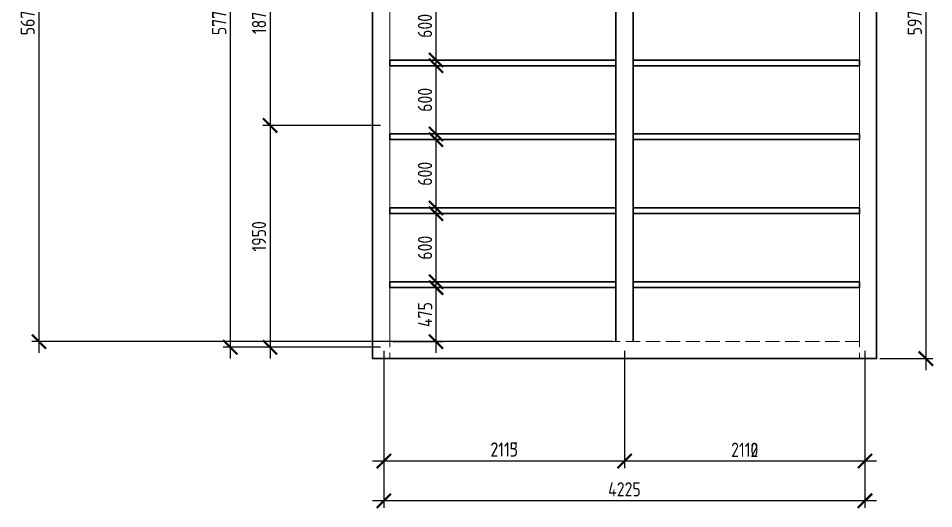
# Model space of a CAD drawing. Header units: millimetres. Extents: x 743280 to 1140305, y -337608 to -106611.
# Drawn here: x 970324 to 978363, y -287059 to -282748 of the extents above; entities that cross this region are included whole.
import ezdxf

# ---------------------------------------------------------------- set-up
doc = ezdxf.new("R2010")
doc.units = ezdxf.units.MM
doc.header["$PDMODE"] = 35
doc.linetypes.add('GOST2.303 4', pattern=[7, 5, -2, 0])
doc.layers.get('Defpoints').update_dxf_attribs({"color": 9})
for name, color, linetype, lineweight in [('НЕВИДИМЫЕ', 6, 'GOST2.303 4', 13), ('ОСНОВНЫЕ', 7, 'Continuous', 30), ('РАЗМЕРЫ', 42, 'Continuous', 13), ('СПДС_РАЗМЕРЫ', 42, 'Continuous', 13), ('ТОНКИЕ', 250, 'Continuous', 13)]:
    doc.layers.add(name, color=color, linetype=linetype, lineweight=lineweight)
doc.styles.add('GOST 2.304', font='CS_Gost2304.shx')
doc.dimstyles.new('СПДС', dxfattribs={"dimtxt": 2.5, "dimasz": 2.5, "dimexe": 1.25, "dimexo": 0.625, "dimtad": 1, "dimdec": 0, "dimtxsty": 'GOST 2.304', "dimblk": 'ARCHTICK', "dimblk1": 'ARCHTICK', "dimblk2": 'ARCHTICK', "dimcen": 2.5, "dimdle": 2, "dimadec": 0, "dimazin": 2, "dimtfac": 0.75, "dimtdec": 4, "dimtmove": 1, "dimatfit": 3, "dimfxl": 1, "dimtolj": 1, "dimarcsym": 1})

# ---------------------------------------------------------------- blocks, each defined once
blk = doc.blocks.new('_ArchTick')
at = {"color": 0, "linetype": 'ByBlock', "const_width": 0.15}
blk.add_lwpolyline([(-0.5, -0.5), (0.5, 0.5)], dxfattribs=at)
blk = doc.blocks.new('*D309')
at = {"layer": 'Defpoints', "color": 0, "transparency": 16777216}
for p in [(973534.9, -279865.2), (972184.9, -285640.2), (973534.9, -285640.2)]:
    blk.add_point(p, dxfattribs=at)
at = {"layer": 'РАЗМЕРЫ', "color": 0, "lineweight": -2, "transparency": 16777216}
for p, q in [((972184.9, -279765.2), (972184.9, -285740.2)), ((973503.7, -279865.2), (972122.4, -279865.2)), ((973503.7, -285640.2), (972122.4, -285640.2))]:
    blk.add_line(p, q, dxfattribs=at)
at = {"layer": 'РАЗМЕРЫ', "color": 0, "lineweight": -2, "transparency": 16777216, "xscale": 125, "yscale": 125, "zscale": 125}
for p, rotation in [((972184.9, -279865.2), 90), ((972184.9, -285640.2), 270)]:
    blk.add_blockref('_ArchTick', p, dxfattribs=dict(at, rotation=rotation))
at = {"layer": 'РАЗМЕРЫ', "color": 0, "transparency": 16777216, "insert": (972088.6, -282752.7), "char_height": 125, "attachment_point": 5, "rotation": 90, "style": 'GOST 2.304'}
blk.add_mtext('\\A1;5775', dxfattribs=at)
blk = doc.blocks.new('*D310')
at = {"layer": 'Defpoints', "color": 0, "transparency": 16777216}
for p in [(973534.9, -283690.2), (972534.9, -285640.2), (973534.9, -285640.2)]:
    blk.add_point(p, dxfattribs=at)
at = {"layer": 'РАЗМЕРЫ', "color": 0, "lineweight": -2, "transparency": 16777216}
for p, q in [((972534.9, -283590.2), (972534.9, -285740.2)), ((973503.7, -283690.2), (972472.4, -283690.2)), ((973503.7, -285640.2), (972472.4, -285640.2))]:
    blk.add_line(p, q, dxfattribs=at)
at = {"layer": 'РАЗМЕРЫ', "color": 0, "lineweight": -2, "transparency": 16777216, "xscale": 125, "yscale": 125, "zscale": 125}
for p, rotation in [((972534.9, -283690.2), 90), ((972534.9, -285640.2), 270)]:
    blk.add_blockref('_ArchTick', p, dxfattribs=dict(at, rotation=rotation))
at = {"layer": 'РАЗМЕРЫ', "color": 0, "transparency": 16777216, "insert": (972437.6, -284665.2), "char_height": 125, "attachment_point": 5, "rotation": 90, "style": 'GOST 2.304'}
blk.add_mtext('\\A1;1950', dxfattribs=at)
blk = doc.blocks.new('*D311')
at = {"layer": 'Defpoints', "color": 0, "transparency": 16777216}
for p in [(973534.9, -281815.2), (972534.9, -283690.2), (973534.9, -283690.2)]:
    blk.add_point(p, dxfattribs=at)
at = {"layer": 'РАЗМЕРЫ', "color": 0, "lineweight": -2, "transparency": 16777216}
for p, q in [((972534.9, -281715.2), (972534.9, -283790.2)), ((973503.7, -281815.2), (972472.4, -281815.2)), ((973503.7, -283690.2), (972472.4, -283690.2))]:
    blk.add_line(p, q, dxfattribs=at)
at = {"layer": 'РАЗМЕРЫ', "color": 0, "lineweight": -2, "transparency": 16777216, "xscale": 125, "yscale": 125, "zscale": 125}
for p, rotation in [((972534.9, -281815.2), 90), ((972534.9, -283690.2), 270)]:
    blk.add_blockref('_ArchTick', p, dxfattribs=dict(at, rotation=rotation))
at = {"layer": 'РАЗМЕРЫ', "color": 0, "transparency": 16777216, "insert": (972438.6, -282752.7), "char_height": 125, "attachment_point": 5, "rotation": 90, "style": 'GOST 2.304'}
blk.add_mtext('\\A1;1875', dxfattribs=at)
blk = doc.blocks.new('*D313')
at = {"layer": 'Defpoints', "color": 0, "transparency": 16777216}
for p in [(973534.9, -285640.2), (977759.9, -285640.2), (973534.9, -286990.2)]:
    blk.add_point(p, dxfattribs=at)
at = {"layer": 'РАЗМЕРЫ', "color": 0, "lineweight": -2, "transparency": 16777216}
for p, q in [((973534.9, -285671.4), (973534.9, -287052.7)), ((977759.9, -285671.4), (977759.9, -287052.7)), ((977859.9, -286990.2), (973434.9, -286990.2))]:
    blk.add_line(p, q, dxfattribs=at)
at = {"layer": 'РАЗМЕРЫ', "color": 0, "lineweight": -2, "transparency": 16777216, "xscale": 125, "yscale": 125, "zscale": 125, "rotation": 180}
blk.add_blockref('_ArchTick', (973534.9, -286990.2), dxfattribs=at)
at = {"layer": 'РАЗМЕРЫ', "color": 0, "lineweight": -2, "transparency": 16777216, "xscale": 125, "yscale": 125, "zscale": 125}
blk.add_blockref('_ArchTick', (977759.9, -286990.2), dxfattribs=at)
at = {"layer": 'РАЗМЕРЫ', "color": 0, "transparency": 16777216, "insert": (975647.4, -286889), "char_height": 125, "attachment_point": 5, "style": 'GOST 2.304'}
blk.add_mtext('\\A1;4225', dxfattribs=at)
blk = doc.blocks.new('*D314')
at = {"layer": 'Defpoints', "color": 0, "transparency": 16777216}
for p in [(973534.9, -285640.2), (975647.9, -285640.2), (973534.9, -286640.2)]:
    blk.add_point(p, dxfattribs=at)
at = {"layer": 'РАЗМЕРЫ', "color": 0, "lineweight": -2, "transparency": 16777216}
for p, q in [((973534.9, -285671.4), (973534.9, -286702.7)), ((975647.9, -285671.4), (975647.9, -286702.7)), ((975747.9, -286640.2), (973434.9, -286640.2))]:
    blk.add_line(p, q, dxfattribs=at)
at = {"layer": 'РАЗМЕРЫ', "color": 0, "lineweight": -2, "transparency": 16777216, "xscale": 125, "yscale": 125, "zscale": 125, "rotation": 180}
blk.add_blockref('_ArchTick', (973534.9, -286640.2), dxfattribs=at)
at = {"layer": 'РАЗМЕРЫ', "color": 0, "lineweight": -2, "transparency": 16777216, "xscale": 125, "yscale": 125, "zscale": 125}
blk.add_blockref('_ArchTick', (975647.9, -286640.2), dxfattribs=at)
at = {"layer": 'РАЗМЕРЫ', "color": 0, "transparency": 16777216, "insert": (974591.4, -286539), "char_height": 125, "attachment_point": 5, "style": 'GOST 2.304'}
blk.add_mtext('\\A1;2115', dxfattribs=at)
blk = doc.blocks.new('*D315')
at = {"layer": 'Defpoints', "color": 0, "transparency": 16777216}
for p in [(975647.9, -285640.2), (977759.9, -285640.2), (975647.9, -286640.2)]:
    blk.add_point(p, dxfattribs=at)
at = {"layer": 'РАЗМЕРЫ', "color": 0, "lineweight": -2, "transparency": 16777216}
for p, q in [((975647.9, -285671.4), (975647.9, -286702.7)), ((977759.9, -285671.4), (977759.9, -286702.7)), ((977859.9, -286640.2), (975547.9, -286640.2))]:
    blk.add_line(p, q, dxfattribs=at)
at = {"layer": 'РАЗМЕРЫ', "color": 0, "lineweight": -2, "transparency": 16777216, "xscale": 125, "yscale": 125, "zscale": 125, "rotation": 180}
blk.add_blockref('_ArchTick', (975647.9, -286640.2), dxfattribs=at)
at = {"layer": 'РАЗМЕРЫ', "color": 0, "lineweight": -2, "transparency": 16777216, "xscale": 125, "yscale": 125, "zscale": 125}
blk.add_blockref('_ArchTick', (977759.9, -286640.2), dxfattribs=at)
at = {"layer": 'РАЗМЕРЫ', "color": 0, "transparency": 16777216, "insert": (976703.9, -286541.6), "char_height": 125, "attachment_point": 5, "style": 'GOST 2.304'}
blk.add_mtext('\\A1;2110', dxfattribs=at)
blk = doc.blocks.new('*D316')
at = {"layer": 'Defpoints', "color": 0, "transparency": 16777216}
for p in [(973534.9, -279865.2), (972184.9, -285640.2), (973534.9, -285640.2)]:
    blk.add_point(p, dxfattribs=at)
at = {"layer": 'РАЗМЕРЫ', "color": 0, "lineweight": -2, "transparency": 16777216}
for p, q in [((972184.9, -279765.2), (972184.9, -285740.2)), ((973503.7, -279865.2), (972122.4, -279865.2)), ((973503.7, -285640.2), (972122.4, -285640.2))]:
    blk.add_line(p, q, dxfattribs=at)
at = {"layer": 'РАЗМЕРЫ', "color": 0, "lineweight": -2, "transparency": 16777216, "xscale": 125, "yscale": 125, "zscale": 125}
for p, rotation in [((972184.9, -279865.2), 90), ((972184.9, -285640.2), 270)]:
    blk.add_blockref('_ArchTick', p, dxfattribs=dict(at, rotation=rotation))
at = {"layer": 'РАЗМЕРЫ', "color": 0, "transparency": 16777216, "insert": (972088.6, -282752.7), "char_height": 125, "attachment_point": 5, "rotation": 90, "style": 'GOST 2.304'}
blk.add_mtext('\\A1;5775', dxfattribs=at)
blk = doc.blocks.new('*D317')
at = {"layer": 'Defpoints', "color": 0, "transparency": 16777216}
for p in [(973534.9, -283690.2), (972534.9, -285640.2), (973534.9, -285640.2)]:
    blk.add_point(p, dxfattribs=at)
at = {"layer": 'РАЗМЕРЫ', "color": 0, "lineweight": -2, "transparency": 16777216}
for p, q in [((972534.9, -283590.2), (972534.9, -285740.2)), ((973503.7, -283690.2), (972472.4, -283690.2)), ((973503.7, -285640.2), (972472.4, -285640.2))]:
    blk.add_line(p, q, dxfattribs=at)
at = {"layer": 'РАЗМЕРЫ', "color": 0, "lineweight": -2, "transparency": 16777216, "xscale": 125, "yscale": 125, "zscale": 125}
for p, rotation in [((972534.9, -283690.2), 90), ((972534.9, -285640.2), 270)]:
    blk.add_blockref('_ArchTick', p, dxfattribs=dict(at, rotation=rotation))
at = {"layer": 'РАЗМЕРЫ', "color": 0, "transparency": 16777216, "insert": (972437.6, -284665.2), "char_height": 125, "attachment_point": 5, "rotation": 90, "style": 'GOST 2.304'}
blk.add_mtext('\\A1;1950', dxfattribs=at)
blk = doc.blocks.new('*D318')
at = {"layer": 'Defpoints', "color": 0, "transparency": 16777216}
for p in [(973534.9, -281815.2), (972534.9, -283690.2), (973534.9, -283690.2)]:
    blk.add_point(p, dxfattribs=at)
at = {"layer": 'РАЗМЕРЫ', "color": 0, "lineweight": -2, "transparency": 16777216}
for p, q in [((972534.9, -281715.2), (972534.9, -283790.2)), ((973503.7, -281815.2), (972472.4, -281815.2)), ((973503.7, -283690.2), (972472.4, -283690.2))]:
    blk.add_line(p, q, dxfattribs=at)
at = {"layer": 'РАЗМЕРЫ', "color": 0, "lineweight": -2, "transparency": 16777216, "xscale": 125, "yscale": 125, "zscale": 125}
for p, rotation in [((972534.9, -281815.2), 90), ((972534.9, -283690.2), 270)]:
    blk.add_blockref('_ArchTick', p, dxfattribs=dict(at, rotation=rotation))
at = {"layer": 'РАЗМЕРЫ', "color": 0, "transparency": 16777216, "insert": (972438.6, -282752.7), "char_height": 125, "attachment_point": 5, "rotation": 90, "style": 'GOST 2.304'}
blk.add_mtext('\\A1;1875', dxfattribs=at)
blk = doc.blocks.new('*D320')
at = {"layer": 'Defpoints', "color": 0, "transparency": 16777216}
for p in [(973534.9, -285640.2), (977759.9, -285640.2), (973534.9, -286990.2)]:
    blk.add_point(p, dxfattribs=at)
at = {"layer": 'РАЗМЕРЫ', "color": 0, "lineweight": -2, "transparency": 16777216}
for p, q in [((973534.9, -285671.4), (973534.9, -287052.7)), ((977759.9, -285671.4), (977759.9, -287052.7)), ((977859.9, -286990.2), (973434.9, -286990.2))]:
    blk.add_line(p, q, dxfattribs=at)
at = {"layer": 'РАЗМЕРЫ', "color": 0, "lineweight": -2, "transparency": 16777216, "xscale": 125, "yscale": 125, "zscale": 125, "rotation": 180}
blk.add_blockref('_ArchTick', (973534.9, -286990.2), dxfattribs=at)
at = {"layer": 'РАЗМЕРЫ', "color": 0, "lineweight": -2, "transparency": 16777216, "xscale": 125, "yscale": 125, "zscale": 125}
blk.add_blockref('_ArchTick', (977759.9, -286990.2), dxfattribs=at)
at = {"layer": 'РАЗМЕРЫ', "color": 0, "transparency": 16777216, "insert": (975647.4, -286889), "char_height": 125, "attachment_point": 5, "style": 'GOST 2.304'}
blk.add_mtext('\\A1;4225', dxfattribs=at)
blk = doc.blocks.new('*D321')
at = {"layer": 'Defpoints', "color": 0, "transparency": 16777216}
for p in [(973534.9, -285640.2), (975647.9, -285640.2), (973534.9, -286640.2)]:
    blk.add_point(p, dxfattribs=at)
at = {"layer": 'РАЗМЕРЫ', "color": 0, "lineweight": -2, "transparency": 16777216}
for p, q in [((973534.9, -285671.4), (973534.9, -286702.7)), ((975647.9, -285671.4), (975647.9, -286702.7)), ((975747.9, -286640.2), (973434.9, -286640.2))]:
    blk.add_line(p, q, dxfattribs=at)
at = {"layer": 'РАЗМЕРЫ', "color": 0, "lineweight": -2, "transparency": 16777216, "xscale": 125, "yscale": 125, "zscale": 125, "rotation": 180}
blk.add_blockref('_ArchTick', (973534.9, -286640.2), dxfattribs=at)
at = {"layer": 'РАЗМЕРЫ', "color": 0, "lineweight": -2, "transparency": 16777216, "xscale": 125, "yscale": 125, "zscale": 125}
blk.add_blockref('_ArchTick', (975647.9, -286640.2), dxfattribs=at)
at = {"layer": 'РАЗМЕРЫ', "color": 0, "transparency": 16777216, "insert": (974591.4, -286539), "char_height": 125, "attachment_point": 5, "style": 'GOST 2.304'}
blk.add_mtext('\\A1;2113', dxfattribs=at)
blk = doc.blocks.new('*D322')
at = {"layer": 'Defpoints', "color": 0, "transparency": 16777216}
for p in [(975647.9, -285640.2), (977759.9, -285640.2), (975647.9, -286640.2)]:
    blk.add_point(p, dxfattribs=at)
at = {"layer": 'РАЗМЕРЫ', "color": 0, "lineweight": -2, "transparency": 16777216}
for p, q in [((975647.9, -285671.4), (975647.9, -286702.7)), ((977759.9, -285671.4), (977759.9, -286702.7)), ((977859.9, -286640.2), (975547.9, -286640.2))]:
    blk.add_line(p, q, dxfattribs=at)
at = {"layer": 'РАЗМЕРЫ', "color": 0, "lineweight": -2, "transparency": 16777216, "xscale": 125, "yscale": 125, "zscale": 125, "rotation": 180}
blk.add_blockref('_ArchTick', (975647.9, -286640.2), dxfattribs=at)
at = {"layer": 'РАЗМЕРЫ', "color": 0, "lineweight": -2, "transparency": 16777216, "xscale": 125, "yscale": 125, "zscale": 125}
blk.add_blockref('_ArchTick', (977759.9, -286640.2), dxfattribs=at)
at = {"layer": 'РАЗМЕРЫ', "color": 0, "transparency": 16777216, "insert": (976703.9, -286541.6), "char_height": 125, "attachment_point": 5, "style": 'GOST 2.304'}
blk.add_mtext('\\A1;2112', dxfattribs=at)
blk = doc.blocks.new('*D286')
at = {"layer": 'Defpoints', "color": 0, "transparency": 16777216}
for p in [(973534.9, -279865.2), (972184.9, -285640.2), (973534.9, -285640.2)]:
    blk.add_point(p, dxfattribs=at)
at = {"layer": 'РАЗМЕРЫ', "color": 0, "lineweight": -2, "transparency": 16777216}
for p, q in [((972184.9, -279765.2), (972184.9, -285740.2)), ((973503.7, -279865.2), (972122.4, -279865.2)), ((973503.7, -285640.2), (972122.4, -285640.2))]:
    blk.add_line(p, q, dxfattribs=at)
at = {"layer": 'РАЗМЕРЫ', "color": 0, "lineweight": -2, "transparency": 16777216, "xscale": 125, "yscale": 125, "zscale": 125}
for p, rotation in [((972184.9, -279865.2), 90), ((972184.9, -285640.2), 270)]:
    blk.add_blockref('_ArchTick', p, dxfattribs=dict(at, rotation=rotation))
at = {"layer": 'РАЗМЕРЫ', "color": 0, "transparency": 16777216, "insert": (972088.6, -282752.7), "char_height": 125, "attachment_point": 5, "rotation": 90, "style": 'GOST 2.304'}
blk.add_mtext('\\A1;5775', dxfattribs=at)
blk = doc.blocks.new('*D287')
at = {"layer": 'Defpoints', "color": 0, "transparency": 16777216}
for p in [(973534.9, -283690.2), (972534.9, -285640.2), (973534.9, -285640.2)]:
    blk.add_point(p, dxfattribs=at)
at = {"layer": 'РАЗМЕРЫ', "color": 0, "lineweight": -2, "transparency": 16777216}
for p, q in [((972534.9, -283590.2), (972534.9, -285740.2)), ((973503.7, -283690.2), (972472.4, -283690.2)), ((973503.7, -285640.2), (972472.4, -285640.2))]:
    blk.add_line(p, q, dxfattribs=at)
at = {"layer": 'РАЗМЕРЫ', "color": 0, "lineweight": -2, "transparency": 16777216, "xscale": 125, "yscale": 125, "zscale": 125}
for p, rotation in [((972534.9, -283690.2), 90), ((972534.9, -285640.2), 270)]:
    blk.add_blockref('_ArchTick', p, dxfattribs=dict(at, rotation=rotation))
at = {"layer": 'РАЗМЕРЫ', "color": 0, "transparency": 16777216, "insert": (972437.6, -284665.2), "char_height": 125, "attachment_point": 5, "rotation": 90, "style": 'GOST 2.304'}
blk.add_mtext('\\A1;1950', dxfattribs=at)
blk = doc.blocks.new('*D288')
at = {"layer": 'Defpoints', "color": 0, "transparency": 16777216}
for p in [(973534.9, -281815.2), (972534.9, -283690.2), (973534.9, -283690.2)]:
    blk.add_point(p, dxfattribs=at)
at = {"layer": 'РАЗМЕРЫ', "color": 0, "lineweight": -2, "transparency": 16777216}
for p, q in [((972534.9, -281715.2), (972534.9, -283790.2)), ((973503.7, -281815.2), (972472.4, -281815.2)), ((973503.7, -283690.2), (972472.4, -283690.2))]:
    blk.add_line(p, q, dxfattribs=at)
at = {"layer": 'РАЗМЕРЫ', "color": 0, "lineweight": -2, "transparency": 16777216, "xscale": 125, "yscale": 125, "zscale": 125}
for p, rotation in [((972534.9, -281815.2), 90), ((972534.9, -283690.2), 270)]:
    blk.add_blockref('_ArchTick', p, dxfattribs=dict(at, rotation=rotation))
at = {"layer": 'РАЗМЕРЫ', "color": 0, "transparency": 16777216, "insert": (972438.6, -282752.7), "char_height": 125, "attachment_point": 5, "rotation": 90, "style": 'GOST 2.304'}
blk.add_mtext('\\A1;1875', dxfattribs=at)
blk = doc.blocks.new('*D290')
at = {"layer": 'Defpoints', "color": 0, "transparency": 16777216}
for p in [(973534.9, -285640.2), (977759.9, -285640.2), (973534.9, -286990.2)]:
    blk.add_point(p, dxfattribs=at)
at = {"layer": 'РАЗМЕРЫ', "color": 0, "lineweight": -2, "transparency": 16777216}
for p, q in [((973534.9, -285671.4), (973534.9, -287052.7)), ((977759.9, -285671.4), (977759.9, -287052.7)), ((977859.9, -286990.2), (973434.9, -286990.2))]:
    blk.add_line(p, q, dxfattribs=at)
at = {"layer": 'РАЗМЕРЫ', "color": 0, "lineweight": -2, "transparency": 16777216, "xscale": 125, "yscale": 125, "zscale": 125, "rotation": 180}
blk.add_blockref('_ArchTick', (973534.9, -286990.2), dxfattribs=at)
at = {"layer": 'РАЗМЕРЫ', "color": 0, "lineweight": -2, "transparency": 16777216, "xscale": 125, "yscale": 125, "zscale": 125}
blk.add_blockref('_ArchTick', (977759.9, -286990.2), dxfattribs=at)
at = {"layer": 'РАЗМЕРЫ', "color": 0, "transparency": 16777216, "insert": (975647.4, -286889), "char_height": 125, "attachment_point": 5, "style": 'GOST 2.304'}
blk.add_mtext('\\A1;4225', dxfattribs=at)
blk = doc.blocks.new('*D291')
at = {"layer": 'Defpoints', "color": 0, "transparency": 16777216}
for p in [(973534.9, -285640.2), (975647.9, -285640.2), (973534.9, -286640.2)]:
    blk.add_point(p, dxfattribs=at)
at = {"layer": 'РАЗМЕРЫ', "color": 0, "lineweight": -2, "transparency": 16777216}
for p, q in [((973534.9, -285671.4), (973534.9, -286702.7)), ((975647.9, -285671.4), (975647.9, -286702.7)), ((975747.9, -286640.2), (973434.9, -286640.2))]:
    blk.add_line(p, q, dxfattribs=at)
at = {"layer": 'РАЗМЕРЫ', "color": 0, "lineweight": -2, "transparency": 16777216, "xscale": 125, "yscale": 125, "zscale": 125, "rotation": 180}
blk.add_blockref('_ArchTick', (973534.9, -286640.2), dxfattribs=at)
at = {"layer": 'РАЗМЕРЫ', "color": 0, "lineweight": -2, "transparency": 16777216, "xscale": 125, "yscale": 125, "zscale": 125}
blk.add_blockref('_ArchTick', (975647.9, -286640.2), dxfattribs=at)
at = {"layer": 'РАЗМЕРЫ', "color": 0, "transparency": 16777216, "insert": (974591.4, -286539), "char_height": 125, "attachment_point": 5, "style": 'GOST 2.304'}
blk.add_mtext('\\A1;2113', dxfattribs=at)
blk = doc.blocks.new('*D292')
at = {"layer": 'Defpoints', "color": 0, "transparency": 16777216}
for p in [(975647.9, -285640.2), (977759.9, -285640.2), (975647.9, -286640.2)]:
    blk.add_point(p, dxfattribs=at)
at = {"layer": 'РАЗМЕРЫ', "color": 0, "lineweight": -2, "transparency": 16777216}
for p, q in [((975647.9, -285671.4), (975647.9, -286702.7)), ((977759.9, -285671.4), (977759.9, -286702.7)), ((977859.9, -286640.2), (975547.9, -286640.2))]:
    blk.add_line(p, q, dxfattribs=at)
at = {"layer": 'РАЗМЕРЫ', "color": 0, "lineweight": -2, "transparency": 16777216, "xscale": 125, "yscale": 125, "zscale": 125, "rotation": 180}
blk.add_blockref('_ArchTick', (975647.9, -286640.2), dxfattribs=at)
at = {"layer": 'РАЗМЕРЫ', "color": 0, "lineweight": -2, "transparency": 16777216, "xscale": 125, "yscale": 125, "zscale": 125}
blk.add_blockref('_ArchTick', (977759.9, -286640.2), dxfattribs=at)
at = {"layer": 'РАЗМЕРЫ', "color": 0, "transparency": 16777216, "insert": (976703.9, -286541.6), "char_height": 125, "attachment_point": 5, "style": 'GOST 2.304'}
blk.add_mtext('\\A1;2112', dxfattribs=at)
blk = doc.blocks.new('*D397')
at = {"layer": 'Defpoints', "color": 0, "transparency": 16777216}
for p in [(973534.9, -279865.2), (972184.9, -285640.2), (973534.9, -285640.2)]:
    blk.add_point(p, dxfattribs=at)
at = {"layer": 'РАЗМЕРЫ', "color": 0, "lineweight": -2, "transparency": 16777216}
for p, q in [((972184.9, -279765.2), (972184.9, -285740.2)), ((973503.7, -279865.2), (972122.4, -279865.2)), ((973503.7, -285640.2), (972122.4, -285640.2))]:
    blk.add_line(p, q, dxfattribs=at)
at = {"layer": 'РАЗМЕРЫ', "color": 0, "lineweight": -2, "transparency": 16777216, "xscale": 125, "yscale": 125, "zscale": 125}
for p, rotation in [((972184.9, -279865.2), 90), ((972184.9, -285640.2), 270)]:
    blk.add_blockref('_ArchTick', p, dxfattribs=dict(at, rotation=rotation))
at = {"layer": 'РАЗМЕРЫ', "color": 0, "transparency": 16777216, "insert": (972088.6, -282752.7), "char_height": 125, "attachment_point": 5, "rotation": 90, "style": 'GOST 2.304'}
blk.add_mtext('\\A1;5775', dxfattribs=at)
blk = doc.blocks.new('*D398')
at = {"layer": 'Defpoints', "color": 0, "transparency": 16777216}
for p in [(973534.9, -283690.2), (972534.9, -285640.2), (973534.9, -285640.2)]:
    blk.add_point(p, dxfattribs=at)
at = {"layer": 'РАЗМЕРЫ', "color": 0, "lineweight": -2, "transparency": 16777216}
for p, q in [((972534.9, -283590.2), (972534.9, -285740.2)), ((973503.7, -283690.2), (972472.4, -283690.2)), ((973503.7, -285640.2), (972472.4, -285640.2))]:
    blk.add_line(p, q, dxfattribs=at)
at = {"layer": 'РАЗМЕРЫ', "color": 0, "lineweight": -2, "transparency": 16777216, "xscale": 125, "yscale": 125, "zscale": 125}
for p, rotation in [((972534.9, -283690.2), 90), ((972534.9, -285640.2), 270)]:
    blk.add_blockref('_ArchTick', p, dxfattribs=dict(at, rotation=rotation))
at = {"layer": 'РАЗМЕРЫ', "color": 0, "transparency": 16777216, "insert": (972437.6, -284665.2), "char_height": 125, "attachment_point": 5, "rotation": 90, "style": 'GOST 2.304'}
blk.add_mtext('\\A1;1950', dxfattribs=at)
blk = doc.blocks.new('*D399')
at = {"layer": 'Defpoints', "color": 0, "transparency": 16777216}
for p in [(973534.9, -281815.2), (972534.9, -283690.2), (973534.9, -283690.2)]:
    blk.add_point(p, dxfattribs=at)
at = {"layer": 'РАЗМЕРЫ', "color": 0, "lineweight": -2, "transparency": 16777216}
for p, q in [((972534.9, -281715.2), (972534.9, -283790.2)), ((973503.7, -281815.2), (972472.4, -281815.2)), ((973503.7, -283690.2), (972472.4, -283690.2))]:
    blk.add_line(p, q, dxfattribs=at)
at = {"layer": 'РАЗМЕРЫ', "color": 0, "lineweight": -2, "transparency": 16777216, "xscale": 125, "yscale": 125, "zscale": 125}
for p, rotation in [((972534.9, -281815.2), 90), ((972534.9, -283690.2), 270)]:
    blk.add_blockref('_ArchTick', p, dxfattribs=dict(at, rotation=rotation))
at = {"layer": 'РАЗМЕРЫ', "color": 0, "transparency": 16777216, "insert": (972438.6, -282752.7), "char_height": 125, "attachment_point": 5, "rotation": 90, "style": 'GOST 2.304'}
blk.add_mtext('\\A1;1875', dxfattribs=at)
blk = doc.blocks.new('*D401')
at = {"layer": 'Defpoints', "color": 0, "transparency": 16777216}
for p in [(973534.9, -285640.2), (977759.9, -285640.2), (973534.9, -286990.2)]:
    blk.add_point(p, dxfattribs=at)
at = {"layer": 'РАЗМЕРЫ', "color": 0, "lineweight": -2, "transparency": 16777216}
for p, q in [((973534.9, -285671.4), (973534.9, -287052.7)), ((977759.9, -285671.4), (977759.9, -287052.7)), ((977859.9, -286990.2), (973434.9, -286990.2))]:
    blk.add_line(p, q, dxfattribs=at)
at = {"layer": 'РАЗМЕРЫ', "color": 0, "lineweight": -2, "transparency": 16777216, "xscale": 125, "yscale": 125, "zscale": 125, "rotation": 180}
blk.add_blockref('_ArchTick', (973534.9, -286990.2), dxfattribs=at)
at = {"layer": 'РАЗМЕРЫ', "color": 0, "lineweight": -2, "transparency": 16777216, "xscale": 125, "yscale": 125, "zscale": 125}
blk.add_blockref('_ArchTick', (977759.9, -286990.2), dxfattribs=at)
at = {"layer": 'РАЗМЕРЫ', "color": 0, "transparency": 16777216, "insert": (975647.4, -286889), "char_height": 125, "attachment_point": 5, "style": 'GOST 2.304'}
blk.add_mtext('\\A1;4225', dxfattribs=at)
blk = doc.blocks.new('*D402')
at = {"layer": 'Defpoints', "color": 0, "transparency": 16777216}
for p in [(973534.9, -285640.2), (975647.9, -285640.2), (973534.9, -286640.2)]:
    blk.add_point(p, dxfattribs=at)
at = {"layer": 'РАЗМЕРЫ', "color": 0, "lineweight": -2, "transparency": 16777216}
for p, q in [((973534.9, -285671.4), (973534.9, -286702.7)), ((975647.9, -285671.4), (975647.9, -286702.7)), ((975747.9, -286640.2), (973434.9, -286640.2))]:
    blk.add_line(p, q, dxfattribs=at)
at = {"layer": 'РАЗМЕРЫ', "color": 0, "lineweight": -2, "transparency": 16777216, "xscale": 125, "yscale": 125, "zscale": 125, "rotation": 180}
blk.add_blockref('_ArchTick', (973534.9, -286640.2), dxfattribs=at)
at = {"layer": 'РАЗМЕРЫ', "color": 0, "lineweight": -2, "transparency": 16777216, "xscale": 125, "yscale": 125, "zscale": 125}
blk.add_blockref('_ArchTick', (975647.9, -286640.2), dxfattribs=at)
at = {"layer": 'РАЗМЕРЫ', "color": 0, "transparency": 16777216, "insert": (974591.4, -286539), "char_height": 125, "attachment_point": 5, "style": 'GOST 2.304'}
blk.add_mtext('\\A1;2113', dxfattribs=at)
blk = doc.blocks.new('*D403')
at = {"layer": 'Defpoints', "color": 0, "transparency": 16777216}
for p in [(975647.9, -285640.2), (977759.9, -285640.2), (975647.9, -286640.2)]:
    blk.add_point(p, dxfattribs=at)
at = {"layer": 'РАЗМЕРЫ', "color": 0, "lineweight": -2, "transparency": 16777216}
for p, q in [((975647.9, -285671.4), (975647.9, -286702.7)), ((977759.9, -285671.4), (977759.9, -286702.7)), ((977859.9, -286640.2), (975547.9, -286640.2))]:
    blk.add_line(p, q, dxfattribs=at)
at = {"layer": 'РАЗМЕРЫ', "color": 0, "lineweight": -2, "transparency": 16777216, "xscale": 125, "yscale": 125, "zscale": 125, "rotation": 180}
blk.add_blockref('_ArchTick', (975647.9, -286640.2), dxfattribs=at)
at = {"layer": 'РАЗМЕРЫ', "color": 0, "lineweight": -2, "transparency": 16777216, "xscale": 125, "yscale": 125, "zscale": 125}
blk.add_blockref('_ArchTick', (977759.9, -286640.2), dxfattribs=at)
at = {"layer": 'РАЗМЕРЫ', "color": 0, "transparency": 16777216, "insert": (976703.9, -286541.6), "char_height": 125, "attachment_point": 5, "style": 'GOST 2.304'}
blk.add_mtext('\\A1;2112', dxfattribs=at)
blk = doc.blocks.new('*D413')
at = {"layer": 'Defpoints', "color": 0, "ltscale": 50, "transparency": 16777216}
for p in [(977860.4, -279765.2), (977860.4, -285740.2), (978294.3, -285740.2)]:
    blk.add_point(p, dxfattribs=at)
at = {"layer": 'СПДС_РАЗМЕРЫ', "color": 0, "lineweight": -2, "ltscale": 50, "transparency": 16777216}
for p, q in [((978294.3, -279665.2), (978294.3, -285840.2)), ((977891.7, -279765.2), (978356.8, -279765.2)), ((977891.7, -285740.2), (978356.8, -285740.2))]:
    blk.add_line(p, q, dxfattribs=at)
at = {"layer": 'СПДС_РАЗМЕРЫ', "color": 0, "lineweight": -2, "ltscale": 50, "transparency": 16777216, "xscale": 125, "yscale": 125, "zscale": 125}
for p, rotation in [((978294.3, -279765.2), 90), ((978294.3, -285740.2), 270)]:
    blk.add_blockref('_ArchTick', p, dxfattribs=dict(at, rotation=rotation))
at = {"layer": 'СПДС_РАЗМЕРЫ', "color": 0, "ltscale": 50, "transparency": 16777216, "insert": (978196.9, -282752.7), "char_height": 125, "attachment_point": 5, "rotation": 90, "style": 'GOST 2.304'}
blk.add_mtext('\\A1;5975', dxfattribs=at)
blk = doc.blocks.new('*D414')
at = {"layer": 'Defpoints', "color": 0, "ltscale": 50, "transparency": 16777216}
for p in [(973585.4, -285115.2), (973992.6, -285115.2), (973585.4, -285590.2)]:
    blk.add_point(p, dxfattribs=at)
at = {"layer": 'СПДС_РАЗМЕРЫ', "color": 0, "lineweight": -2, "ltscale": 50, "transparency": 16777216}
for p, q in [((973992.6, -285690.2), (973992.6, -285015.2)), ((973616.7, -285115.2), (974055.1, -285115.2)), ((973616.7, -285590.2), (974055.1, -285590.2))]:
    blk.add_line(p, q, dxfattribs=at)
at = {"layer": 'СПДС_РАЗМЕРЫ', "color": 0, "lineweight": -2, "ltscale": 50, "transparency": 16777216, "xscale": 125, "yscale": 125, "zscale": 125}
for p, rotation in [((973992.6, -285115.2), 90), ((973992.6, -285590.2), 270)]:
    blk.add_blockref('_ArchTick', p, dxfattribs=dict(at, rotation=rotation))
at = {"layer": 'СПДС_РАЗМЕРЫ', "color": 0, "ltscale": 50, "transparency": 16777216, "insert": (973896.3, -285352.7), "char_height": 125, "attachment_point": 5, "rotation": 90, "style": 'GOST 2.304'}
blk.add_mtext('\\A1;475', dxfattribs=at)
blk = doc.blocks.new('*D415')
at = {"layer": 'Defpoints', "color": 0, "ltscale": 50, "transparency": 16777216}
for p in [(973585.4, -284465.2), (973992.6, -284465.2), (973585.4, -285065.2)]:
    blk.add_point(p, dxfattribs=at)
at = {"layer": 'СПДС_РАЗМЕРЫ', "color": 0, "lineweight": -2, "ltscale": 50, "transparency": 16777216}
for p, q in [((973992.6, -285165.2), (973992.6, -284365.2)), ((973616.7, -284465.2), (974055.1, -284465.2)), ((973616.7, -285065.2), (974055.1, -285065.2))]:
    blk.add_line(p, q, dxfattribs=at)
at = {"layer": 'СПДС_РАЗМЕРЫ', "color": 0, "lineweight": -2, "ltscale": 50, "transparency": 16777216, "xscale": 125, "yscale": 125, "zscale": 125}
for p, rotation in [((973992.6, -284465.2), 90), ((973992.6, -285065.2), 270)]:
    blk.add_blockref('_ArchTick', p, dxfattribs=dict(at, rotation=rotation))
at = {"layer": 'СПДС_РАЗМЕРЫ', "color": 0, "ltscale": 50, "transparency": 16777216, "insert": (973895.2, -284765.2), "char_height": 125, "attachment_point": 5, "rotation": 90, "style": 'GOST 2.304'}
blk.add_mtext('\\A1;600', dxfattribs=at)
blk = doc.blocks.new('*D416')
at = {"layer": 'Defpoints', "color": 0, "ltscale": 50, "transparency": 16777216}
for p in [(973585.4, -283815.2), (973992.6, -283815.2), (973585.4, -284415.2)]:
    blk.add_point(p, dxfattribs=at)
at = {"layer": 'СПДС_РАЗМЕРЫ', "color": 0, "lineweight": -2, "ltscale": 50, "transparency": 16777216}
for p, q in [((973992.6, -284515.2), (973992.6, -283715.2)), ((973616.7, -283815.2), (974055.1, -283815.2)), ((973616.7, -284415.2), (974055.1, -284415.2))]:
    blk.add_line(p, q, dxfattribs=at)
at = {"layer": 'СПДС_РАЗМЕРЫ', "color": 0, "lineweight": -2, "ltscale": 50, "transparency": 16777216, "xscale": 125, "yscale": 125, "zscale": 125}
for p, rotation in [((973992.6, -283815.2), 90), ((973992.6, -284415.2), 270)]:
    blk.add_blockref('_ArchTick', p, dxfattribs=dict(at, rotation=rotation))
at = {"layer": 'СПДС_РАЗМЕРЫ', "color": 0, "ltscale": 50, "transparency": 16777216, "insert": (973895.2, -284115.2), "char_height": 125, "attachment_point": 5, "rotation": 90, "style": 'GOST 2.304'}
blk.add_mtext('\\A1;600', dxfattribs=at)
blk = doc.blocks.new('*D417')
at = {"layer": 'Defpoints', "color": 0, "ltscale": 50, "transparency": 16777216}
for p in [(973585.4, -283165.2), (973992.6, -283165.2), (973585.4, -283765.2)]:
    blk.add_point(p, dxfattribs=at)
at = {"layer": 'СПДС_РАЗМЕРЫ', "color": 0, "lineweight": -2, "ltscale": 50, "transparency": 16777216}
for p, q in [((973992.6, -283865.2), (973992.6, -283065.2)), ((973616.7, -283165.2), (974055.1, -283165.2)), ((973616.7, -283765.2), (974055.1, -283765.2))]:
    blk.add_line(p, q, dxfattribs=at)
at = {"layer": 'СПДС_РАЗМЕРЫ', "color": 0, "lineweight": -2, "ltscale": 50, "transparency": 16777216, "xscale": 125, "yscale": 125, "zscale": 125}
for p, rotation in [((973992.6, -283165.2), 90), ((973992.6, -283765.2), 270)]:
    blk.add_blockref('_ArchTick', p, dxfattribs=dict(at, rotation=rotation))
at = {"layer": 'СПДС_РАЗМЕРЫ', "color": 0, "ltscale": 50, "transparency": 16777216, "insert": (973895.2, -283465.2), "char_height": 125, "attachment_point": 5, "rotation": 90, "style": 'GOST 2.304'}
blk.add_mtext('\\A1;600', dxfattribs=at)
blk = doc.blocks.new('*D418')
at = {"layer": 'Defpoints', "color": 0, "ltscale": 50, "transparency": 16777216}
for p in [(973585.4, -282515.2), (973992.6, -282515.2), (973585.4, -283115.2)]:
    blk.add_point(p, dxfattribs=at)
at = {"layer": 'СПДС_РАЗМЕРЫ', "color": 0, "lineweight": -2, "ltscale": 50, "transparency": 16777216}
for p, q in [((973992.6, -283215.2), (973992.6, -282415.2)), ((973616.7, -282515.2), (974055.1, -282515.2)), ((973616.7, -283115.2), (974055.1, -283115.2))]:
    blk.add_line(p, q, dxfattribs=at)
at = {"layer": 'СПДС_РАЗМЕРЫ', "color": 0, "lineweight": -2, "ltscale": 50, "transparency": 16777216, "xscale": 125, "yscale": 125, "zscale": 125}
for p, rotation in [((973992.6, -282515.2), 90), ((973992.6, -283115.2), 270)]:
    blk.add_blockref('_ArchTick', p, dxfattribs=dict(at, rotation=rotation))
at = {"layer": 'СПДС_РАЗМЕРЫ', "color": 0, "ltscale": 50, "transparency": 16777216, "insert": (973895.2, -282815.2), "char_height": 125, "attachment_point": 5, "rotation": 90, "style": 'GOST 2.304'}
blk.add_mtext('\\A1;600', dxfattribs=at)
blk = doc.blocks.new('*D515')
at = {"layer": 'Defpoints', "color": 0, "ltscale": 50, "transparency": 16777216}
for p in [(970505.8, -279915.2), (975572.9, -279915.2), (975572.9, -285590.2)]:
    blk.add_point(p, dxfattribs=at)
at = {"layer": 'ТОНКИЕ', "color": 0, "lineweight": -2, "ltscale": 50, "transparency": 16777216}
for p, q in [((970505.8, -285690.2), (970505.8, -279815.2)), ((975541.7, -279915.2), (970443.3, -279915.2)), ((975541.7, -285590.2), (970443.3, -285590.2))]:
    blk.add_line(p, q, dxfattribs=at)
at = {"layer": 'ТОНКИЕ', "color": 0, "lineweight": -2, "ltscale": 50, "transparency": 16777216, "xscale": 125, "yscale": 125, "zscale": 125}
for p, rotation in [((970505.8, -279915.2), 90), ((970505.8, -285590.2), 270)]:
    blk.add_blockref('_ArchTick', p, dxfattribs=dict(at, rotation=rotation))
at = {"layer": 'ТОНКИЕ', "color": 0, "ltscale": 50, "transparency": 16777216, "insert": (970405.8, -282752.7), "char_height": 125, "attachment_point": 5, "rotation": 90, "style": 'GOST 2.304'}
blk.add_mtext('\\A1;5675', dxfattribs=at)

msp = doc.modelspace()

# ---------------------------------------------------------------- linework, layer by layer
at = {"layer": 'НЕВИДИМЫЕ', "ltscale": 25}
for p, q in [((977710.4, -285590.2), (977710.4, -279765.2)), ((973585.4, -279915.2), (973585.4, -285740.2)), ((977710.4, -279915.2), (977710.4, -285740.2))]:
    msp.add_line(p, q, dxfattribs=at)
msp.add_lwpolyline([(977710.4, -285590.2), (973585.4, -285590.2), (973585.4, -279915.2), (977710.4, -279915.2)], close=True, dxfattribs=at)
at = {"layer": 'ОСНОВНЫЕ', "ltscale": 100}
for p, q in [((975572.9, -279915.2), (975572.9, -285590.2)), ((975722.9, -279915.2), (975722.9, -285590.2))]:
    msp.add_line(p, q, dxfattribs=at)
for points in [[(973435.4, -279765.2), (977860.4, -279765.2), (977860.4, -285740.2), (973435.4, -285740.2)], [(973585.4, -283115.2), (975572.9, -283115.2), (975572.9, -283165.2), (973585.4, -283165.2)], [(977710.4, -283115.2), (975722.9, -283115.2), (975722.9, -283165.2), (977710.4, -283165.2)], [(973585.4, -283765.2), (975572.9, -283765.2), (975572.9, -283815.2), (973585.4, -283815.2)], [(977710.4, -283765.2), (975722.9, -283765.2), (975722.9, -283815.2), (977710.4, -283815.2)], [(973585.4, -284415.2), (975572.9, -284415.2), (975572.9, -284465.2), (973585.4, -284465.2)], [(977710.4, -284415.2), (975722.9, -284415.2), (975722.9, -284465.2), (977710.4, -284465.2)], [(973585.4, -285065.2), (975572.9, -285065.2), (975572.9, -285115.2), (973585.4, -285115.2)], [(977710.4, -285065.2), (975722.9, -285065.2), (975722.9, -285115.2), (977710.4, -285115.2)]]:
    msp.add_lwpolyline(points, close=True, dxfattribs=at)

# ---------------------------------------------------------------- dimensions: what is measured, and where the dimension line sits
at = {"layer": 'РАЗМЕРЫ'}
for base, p1, p2, override, picture, middle in [((972184.9, -285640.2), (973534.9, -279865.2), (973534.9, -285640.2), {"dimscale": 50, "dimlfac": 1, "dimtxsty": 'GOST 2.304', "dimblk1": 'ArchTick', "dimblk2": 'ArchTick', "dimsah": 1, "dimtolj": 1}, '*D309', (972088.6, -282752.7)), ((972184.9, -285640.2), (973534.9, -279865.2), (973534.9, -285640.2), {"dimscale": 50}, '*D316', (972088.6, -282752.7)), ((972184.9, -285640.2), (973534.9, -279865.2), (973534.9, -285640.2), {"dimscale": 50}, '*D286', (972088.6, -282752.7)), ((972184.9, -285640.2), (973534.9, -279865.2), (973534.9, -285640.2), {"dimscale": 50}, '*D397', (972088.6, -282752.7)), ((972534.9, -283690.2), (973534.9, -281815.2), (973534.9, -283690.2), {"dimscale": 50, "dimlfac": 1, "dimtxsty": 'GOST 2.304', "dimblk1": 'ArchTick', "dimblk2": 'ArchTick', "dimsah": 1, "dimtolj": 1}, '*D311', (972438.6, -282752.7)), ((972534.9, -283690.2), (973534.9, -281815.2), (973534.9, -283690.2), {"dimscale": 50}, '*D318', (972438.6, -282752.7)), ((972534.9, -283690.2), (973534.9, -281815.2), (973534.9, -283690.2), {"dimscale": 50}, '*D288', (972438.6, -282752.7)), ((972534.9, -283690.2), (973534.9, -281815.2), (973534.9, -283690.2), {"dimscale": 50}, '*D399', (972438.6, -282752.7)), ((972534.9, -285640.2), (973534.9, -283690.2), (973534.9, -285640.2), {"dimscale": 50, "dimlfac": 1, "dimtxsty": 'GOST 2.304', "dimblk1": 'ArchTick', "dimblk2": 'ArchTick', "dimsah": 1, "dimtolj": 1}, '*D310', (972437.6, -284665.2)), ((972534.9, -285640.2), (973534.9, -283690.2), (973534.9, -285640.2), {"dimscale": 50}, '*D317', (972437.6, -284665.2)), ((972534.9, -285640.2), (973534.9, -283690.2), (973534.9, -285640.2), {"dimscale": 50}, '*D287', (972437.6, -284665.2)), ((972534.9, -285640.2), (973534.9, -283690.2), (973534.9, -285640.2), {"dimscale": 50}, '*D398', (972437.6, -284665.2))]:
    dim = msp.add_linear_dim(base=base, p1=p1, p2=p2, angle=270, dimstyle='СПДС', override=override, dxfattribs=at)
    dim.commit()
    dim.dimension.update_dxf_attribs({"geometry": picture, "text_midpoint": middle})
for base, p1, p2, override, picture, middle in [((973534.9, -286990.2), (977759.9, -285640.2), (973534.9, -285640.2), {"dimscale": 50, "dimlfac": 1, "dimtxsty": 'GOST 2.304', "dimblk1": 'ArchTick', "dimblk2": 'ArchTick', "dimsah": 1, "dimtolj": 1}, '*D313', (975647.4, -286889)), ((973534.9, -286640.2), (975647.9, -285640.2), (973534.9, -285640.2), {"dimscale": 50, "dimlfac": 1, "dimrnd": 5, "dimtxsty": 'GOST 2.304', "dimblk1": 'ArchTick', "dimblk2": 'ArchTick', "dimsah": 1, "dimtolj": 1}, '*D314', (974591.4, -286539)), ((973534.9, -286990.2), (977759.9, -285640.2), (973534.9, -285640.2), {"dimscale": 50}, '*D320', (975647.4, -286889)), ((973534.9, -286640.2), (975647.9, -285640.2), (973534.9, -285640.2), {"dimscale": 50}, '*D321', (974591.4, -286539)), ((973534.9, -286990.2), (977759.9, -285640.2), (973534.9, -285640.2), {"dimscale": 50}, '*D290', (975647.4, -286889)), ((973534.9, -286640.2), (975647.9, -285640.2), (973534.9, -285640.2), {"dimscale": 50}, '*D291', (974591.4, -286539)), ((973534.9, -286990.2), (977759.9, -285640.2), (973534.9, -285640.2), {"dimscale": 50}, '*D401', (975647.4, -286889)), ((973534.9, -286640.2), (975647.9, -285640.2), (973534.9, -285640.2), {"dimscale": 50}, '*D402', (974591.4, -286539)), ((975647.9, -286640.2), (977759.9, -285640.2), (975647.9, -285640.2), {"dimscale": 50, "dimlfac": 1, "dimrnd": 5, "dimtxsty": 'GOST 2.304', "dimblk1": 'ArchTick', "dimblk2": 'ArchTick', "dimsah": 1, "dimtolj": 1}, '*D315', (976703.9, -286541.6)), ((975647.9, -286640.2), (977759.9, -285640.2), (975647.9, -285640.2), {"dimscale": 50}, '*D322', (976703.9, -286541.6)), ((975647.9, -286640.2), (977759.9, -285640.2), (975647.9, -285640.2), {"dimscale": 50}, '*D292', (976703.9, -286541.6)), ((975647.9, -286640.2), (977759.9, -285640.2), (975647.9, -285640.2), {"dimscale": 50}, '*D403', (976703.9, -286541.6))]:
    dim = msp.add_linear_dim(base=base, p1=p1, p2=p2, dimstyle='СПДС', override=override, dxfattribs=at)
    dim.commit()
    dim.dimension.update_dxf_attribs({"geometry": picture, "text_midpoint": middle})
at = {"layer": 'СПДС_РАЗМЕРЫ', "ltscale": 50}
for base, p1, p2, picture, middle in [((978294.3, -285740.2), (977860.4, -279765.2), (977860.4, -285740.2), '*D413', (978196.9, -282752.7)), ((973992.6, -282515.2), (973585.4, -283115.2), (973585.4, -282515.2), '*D418', (973895.2, -282815.2)), ((973992.6, -283165.2), (973585.4, -283765.2), (973585.4, -283165.2), '*D417', (973895.2, -283465.2)), ((973992.6, -283815.2), (973585.4, -284415.2), (973585.4, -283815.2), '*D416', (973895.2, -284115.2)), ((973992.6, -284465.2), (973585.4, -285065.2), (973585.4, -284465.2), '*D415', (973895.2, -284765.2)), ((973992.6, -285115.2), (973585.4, -285590.2), (973585.4, -285115.2), '*D414', (973896.3, -285352.7))]:
    dim = msp.add_linear_dim(base=base, p1=p1, p2=p2, angle=90, dimstyle='СПДС', override={"dimscale": 50}, dxfattribs=at)
    dim.commit()
    dim.dimension.update_dxf_attribs({"geometry": picture, "text_midpoint": middle})
at = {"layer": 'ТОНКИЕ', "ltscale": 50}
dim = msp.add_linear_dim(base=(970505.8, -279915.2), p1=(975572.9, -285590.2), p2=(975572.9, -279915.2), angle=90, dimstyle='СПДС', override={"dimscale": 50}, dxfattribs=at)
dim.commit()
dim.dimension.update_dxf_attribs({"geometry": '*D515', "text_midpoint": (970405.8, -282752.7)})

doc.saveas('drawing.dxf')
